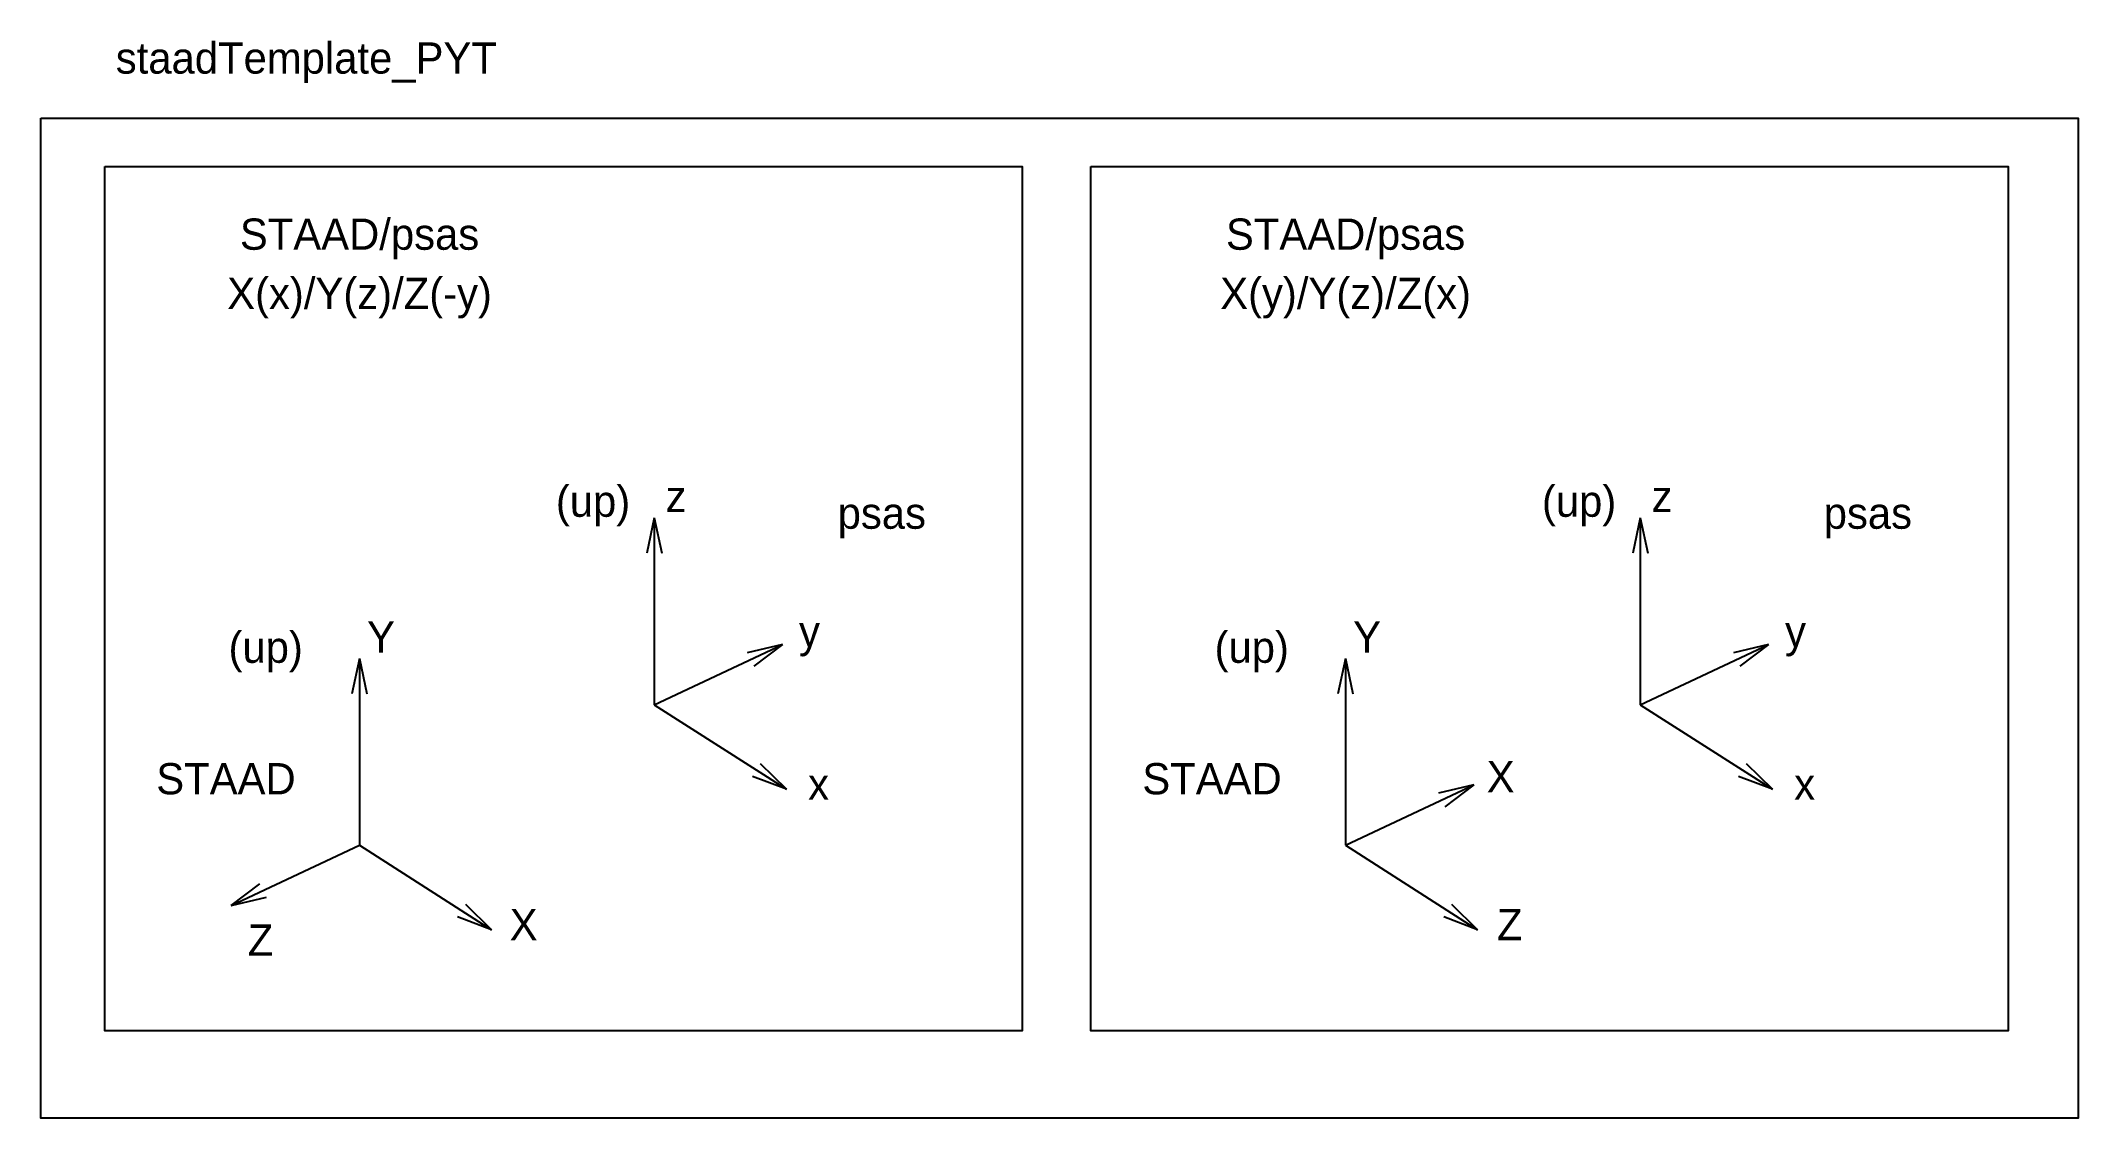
# Model space of a CAD drawing. Header units: millimetres. Extents: x 877 to 7394, y 1782 to 5230.
import ezdxf

# ---------------------------------------------------------------- set-up
doc = ezdxf.new("R2010")
doc.units = ezdxf.units.MM

msp = doc.modelspace()

# ---------------------------------------------------------------- linework, layer by layer
for p, q in [((2839.3, 3703.6), (2815.5, 3590.2)), ((2839.3, 3703.6), (2839.3, 3105.5)), ((2839.3, 3703.6), (2863.2, 3590.2)), ((5993.1, 3703.6), (5969.2, 3590.2)), ((5993.1, 3703.6), (5993.1, 3105.5)), ((5993.1, 3703.6), (6017, 3590.2)), ((2839.3, 3105.5), (3249.6, 3298.6)), ((3249.6, 3298.6), (3136.9, 3271.9)), ((3249.6, 3298.6), (3157.2, 3228.7)), ((5993.1, 3105.5), (6403.4, 3298.6)), ((6403.4, 3298.6), (6290.6, 3271.9)), ((6403.4, 3298.6), (6310.9, 3228.7)), ((1896.1, 3253.8), (1872.2, 3140.4)), ((1896.1, 3253.8), (1896.1, 2655.8)), ((1896.1, 3253.8), (1919.9, 3140.4)), ((5049.8, 3253.8), (5026, 3140.4)), ((5049.8, 3253.8), (5049.8, 2655.8)), ((5049.8, 3253.8), (5073.7, 3140.4)), ((2839.3, 3105.5), (3262, 2835)), ((5993.1, 3105.5), (6415.7, 2835)), ((3262, 2835), (3153.6, 2876)), ((3262, 2835), (3179.3, 2916.2)), ((6415.7, 2835), (6307.4, 2876)), ((6415.7, 2835), (6333.1, 2916.2)), ((5049.8, 2655.8), (5460.1, 2848.8)), ((5460.1, 2848.8), (5347.4, 2822.1)), ((5460.1, 2848.8), (5367.7, 2778.9)), ((1485.8, 2462.8), (1896.1, 2655.8)), ((1896.1, 2655.8), (2318.7, 2385.2)), ((5049.8, 2655.8), (5472.5, 2385.2)), ((1485.8, 2462.8), (1578.2, 2532.6)), ((1485.8, 2462.8), (1598.5, 2489.5)), ((2318.7, 2385.2), (2210.4, 2426.3)), ((2318.7, 2385.2), (2236.1, 2466.4)), ((5472.5, 2385.2), (5364.1, 2426.3)), ((5472.5, 2385.2), (5389.9, 2466.4))]:
    msp.add_line(p, q)
for points in [[(877, 4982.1), (7393.8, 4982.1), (7393.8, 1782.2), (877, 1782.2)], [(1081.9, 4827.4), (4016.3, 4827.4), (4016.3, 2062), (1081.9, 2062)], [(4235.7, 4827.4), (7170, 4827.4), (7170, 2062), (4235.7, 2062)]]:
    msp.add_lwpolyline(points, close=True)

# ---------------------------------------------------------------- texts
at = {"char_height": 100, "attachment_point": 5}
for s, insert in [('staadTemplate_PYT', (1726.4, 5160)), ('STAAD/psas', (1896.6, 4596.4)), ('STAAD/psas', (5050.4, 4596.4)), ('X(x)/Y(z)/Z(-y)', (1896.6, 4406.7)), ('X(y)/Y(z)/Z(x)', (5050.4, 4406.7)), ('(up)', (2643.4, 3741.9)), ('z', (2908.6, 3772.1)), ('(up)', (5797.2, 3741.9)), ('z', (6062.4, 3772.1)), ('psas', (3567.1, 3703.6)), ('psas', (6720.9, 3703.6)), ('(up)', (1596.4, 3274.6)), ('Y', (1965.3, 3322.3)), ('y', (3335.7, 3324.9)), ('(up)', (4750.2, 3274.6)), ('Y', (5119.1, 3322.3)), ('y', (6489.5, 3324.9)), ('STAAD', (1469.4, 2868.1)), ('x', (3364.8, 2851.7)), ('STAAD', (4623.2, 2868.1)), ('X', (5546.3, 2875.1)), ('x', (6518.6, 2851.7)), ('X', (2421.5, 2401.9)), ('Z', (5575.3, 2401.9)), ('Z', (1580.1, 2352.6))]:
    msp.add_mtext(s, dxfattribs=dict(at, insert=insert))

doc.saveas('drawing.dxf')
